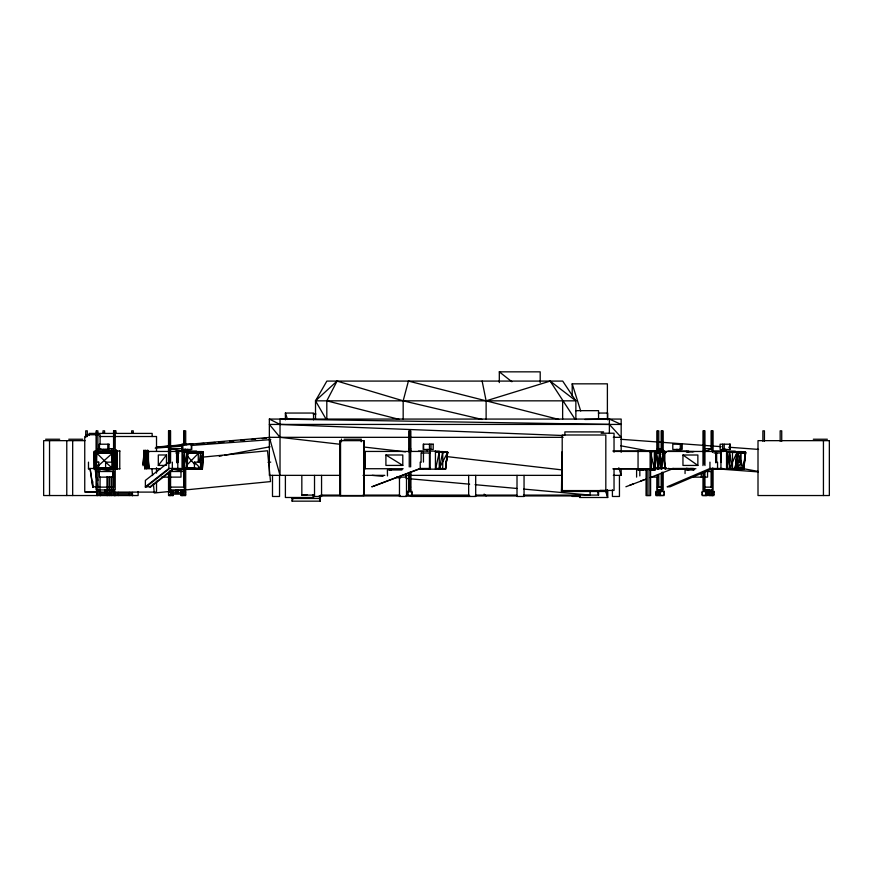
<?xml version="1.0" encoding="UTF-8"?>
<svg xmlns="http://www.w3.org/2000/svg" width="873" height="873" viewBox="0 0 873 873"><rect width="100%" height="100%" fill="white"/><g stroke="black" fill="none" stroke-linecap="round" stroke-linejoin="round"><path stroke-width="1.31" d="M688.513 469.99L688.513 468.626M115.203 494.151L115.203 495.558L115.214 494.151L132.412 494.151L132.423 495.558L132.412 494.151M129.291 495.558L129.291 492.394M115.891 450.37L115.782 468.485L116.764 468.485L116.655 450.37L115.891 450.37L116 468.845L116.436 450.37L116.327 468.845L116.327 468.277M115.138 469.194L94.306 469.194L94.306 451.123L117.211 451.254L116.938 468.845L116.938 451.254M116.655 450.37L116.546 468.845L116.447 450.73M200.714 452.64L202.765 452.989L202.361 469.172L175.899 469.172M106.659 489.949L106.582 492.765L106.506 489.949M116 468.485L115.934 451.974M116.546 468.277L116.011 468.485L116.109 450.37L116.229 468.277M105.753 462.112L96.663 453.011L95.768 468.485L95.714 452.301L94.666 468.485L112.933 469.194L113.272 451.603L94.546 452.301L94.666 469.194L113.272 468.485L113.272 451.603M112.573 467.786L95.364 468.485L95.714 467.786L112.573 467.786L112.224 468.485L112.813 452.301L94.546 452.301L94.742 459.045M409.121 451.439L409.241 448.624M143.063 464.654L144.121 450.348L145.06 468.823M143.085 465.756L144.121 450.915L144.994 468.452M143.434 464.403L144.1 450.348M144.798 468.823L145.736 450.348L146.98 468.823L145.758 450.915M146.719 468.823L147.657 450.348L148.847 467.186M97.132 491.357L97.056 492.765L114.243 492.765L114.319 491.357L114.243 495.58L114.243 494.173L97.056 494.173L97.132 495.58L97.056 491.357L100.417 491.357L100.417 492.765M97.285 494.173L97.209 495.58L97.285 491.357L97.285 492.765M100.177 492.765L100.253 491.357M100.417 494.173L100.33 495.58L100.417 491.357M111.122 492.765L111.198 491.357L114.472 491.357L114.472 492.765M114.472 494.173L114.396 495.58L114.472 491.357M199.284 451.581L203.376 452.279L202.361 469.172L183.286 468.463L186.353 469.172L187.379 452.279L183.286 451.581L203.376 452.279L202.361 468.463L183.09 468.463M186.353 469.172L187.379 452.279L203.376 452.279L187.379 452.989L186.964 468.463L187.99 452.989L187.313 455.444M186.451 467.863L201.739 468.463L202.765 452.989L187.946 452.432M562.037 451.799L561.481 491.477L605.807 491.477M561.481 491.477L561.808 486.414M114.81 460.224L115.269 455.008L114.341 455.008M656.343 450.937L654.466 468.485L656.07 450.73M656.234 450.37L658.089 468.845L659.999 450.73L661.625 468.845L659.726 450.37M663.447 450.37L661.472 468.845L663.065 450.73L663.753 450.73M663.251 453.273L663.6 450.37M729.577 451.603L737.03 452.301L729.577 468.485L743.763 469.194L745.618 452.301L737.03 452.301L735.164 469.194L729.577 468.485L729.577 451.603L745.618 452.301L743.763 469.194L714.103 469.194M729.108 452.301L727.285 452.301L727.285 468.485L743.763 468.485L735.164 469.194L737.03 452.301M735.503 468.485L737.358 453.011L736.212 455.28M735.317 468.07L743.425 468.485L745.291 453.011L740.326 452.541M445.426 469.172L447.685 452.279L445.426 469.172L447.533 452.279L445.612 467.175M735.164 468.485L737.358 453.011M735.197 467.786L743.425 468.485L745.618 453.011L737.03 453.011L745.618 452.301L738.165 451.603M199.24 462.013L200.594 452.989L200.594 468.463L194.439 462.133L200.594 462.133M146.02 450.348L145.082 468.823L143.838 450.348M147.941 450.348L147.002 468.823M439.239 468.463L447.685 452.279L439.097 451.581L442.764 451.581L439.25 469.172L439.25 451.581M435.714 468.463L439.239 452.279L435.714 452.279M738.198 465.909L737.62 468.485L737.62 453.011L736.506 455.39M739.049 462.035L741.057 453.011L741.057 468.485M183.919 465.975L187.379 452.279M200.037 462.832L202.765 452.989M146.915 468.452L145.758 450.348M658.133 468.845L659.835 450.37M665.237 468.845L665.39 468.277L665.346 468.845M668.849 468.485L668.696 468.277M320.271 495.711L320.271 501.157L292.128 501.157L292.979 498.603M662.094 451.254L650.123 451.254L654.521 468.845L655.525 466.498M169.919 495.558L170.606 494.151L182.25 494.151L182.25 492.743L170.606 492.743L169.919 491.335M172.658 495.558L173.345 494.151M182.25 495.558L182.926 494.151L185.665 494.151L184.989 495.558M168.554 492.743L169.242 491.335M180.886 492.743L181.562 491.335M94.666 469.194L95.015 468.485L96.456 478.339M326.808 419.105L326.808 400.838L337.076 381.086L403.173 400.838L482.169 419.476M737.761 468.485L741.057 462.155L737.761 462.155M315.513 419.105L315.513 400.838L326.862 381.086L562.703 381.086L575.864 400.838L575.864 419.105M95.015 451.603L94.546 452.301L112.813 453.011L94.546 453.011M158.308 465.418L166.481 454.986L158.308 454.986L158.308 465.418L165.128 465.418M704.598 495.58L705.842 494.173L711.222 494.173L711.222 492.765L705.842 492.765L704.598 491.357M706.071 495.58L707.316 494.173M711.222 495.58L712.455 494.173L713.928 494.173L712.684 495.58M702.11 492.765L703.365 491.357M708.734 492.765L709.978 491.357M662.76 495.558L664.135 494.151M657.249 491.335L655.874 492.743L658.002 491.335M659.279 492.743L660.643 491.335M661.407 491.335L660.032 492.743L658.002 492.743L658.002 494.151L660.032 494.151L661.407 495.558M186.516 465.462L198.302 453.425M410.648 495.558L411.925 494.151M407.833 492.743L409.121 491.335M407.735 492.743L409.251 491.335M326.142 419.258L315.513 400.838L337.076 381.086M114.232 469.194L114.232 451.603L94.36 451.603L94.557 469.194L96.521 467.437M98.496 465.669L114.232 451.603L114.036 469.194L114.036 451.603M173.541 468.463L150.069 486.763L145.376 486.763L168.849 468.463L180.929 468.463M150.069 487.461L173.541 469.172M657.413 451.439L661.221 448.624M148.956 451.952L146.293 451.952L146.293 468.277L148.65 467.022M144.711 467.153L148.235 465.374M712.859 468.485L670.049 486.785L667.147 486.785L709.945 468.485L722.888 468.485M629.608 485.312L633.329 483.871M640.76 480.979L644.47 479.539M646.326 479.059L625.897 486.763M650.036 477.618L673.563 468.463M704.937 451.461L712.335 448.646L712.335 451.461M373.579 486.283L420.797 468.463M403.173 419.105L403.173 400.838L408.411 381.086L486.119 400.838L550.154 381.086L575.864 400.838L315.513 400.838M172.385 470.984L169.886 471.496L184.334 471.496L173.061 469.194M219.287 456.252L221.96 455.75M224.634 455.248L270.052 446.78M111.046 449.115L113.665 448.646L108.35 448.646M97.94 471.518L100.57 471.049M202.623 457.136L267.509 450.774L270.532 481.59L154.281 492.994L153.364 483.609M301.829 475.512L301.829 495.1L307.241 494.609M156.322 447.041L182.053 444.859M186.124 444.51L270.084 437.373M156.442 447.238L172.723 445.917M175.44 445.688L182.228 445.143M186.298 444.815L193.086 444.259M197.156 443.931L203.944 443.375M208.014 443.048L214.802 442.491M218.872 442.164L224.306 441.727M229.73 441.28L233.8 440.952M240.588 440.407L244.658 440.068M251.446 439.523L255.527 439.184M262.304 438.639L266.385 438.311M155.198 448.122L182.446 446.114M191.209 445.47L270.805 439.632M268.044 462.341L270.75 462.133M95.364 468.485L95.244 453.011L104.574 452.629M584.888 419.476L609.387 419.073L621.172 424.431L269.353 424.431L280.026 437.329L339.411 444.193M499.312 382.581L499.312 371.843L540.201 371.843L540.201 382.581M572.208 396.047L572.208 383.836L607.39 383.836L607.39 419.105M575.776 410.659L598.562 410.659L598.562 418.833M285.395 419.858L285.395 413.049L313.549 413.049L313.549 419.858M598.321 413.06L607.706 413.06L607.706 419.869M313.276 414.031L315.95 414.031M339.903 475.359L269.353 475.359L269.353 419.073L621.172 419.073L621.172 452.279M113.577 452.083L113.577 430.858L115.956 430.836L115.956 433.128M603.592 431.895L564.886 431.895L564.886 434.994M601.126 433.226L614.035 433.226L614.035 452.29M86.034 434.743L100.1 434.743L100.1 444.27M87.453 436.511L84.746 436.511L84.746 492.099L96.936 492.099M99.642 436.511L156.518 436.511L156.518 451.428M563.107 437.329L269.353 437.329L280.026 475.359L280.026 419.073L609.387 424.431L621.172 437.329L613.315 437.329M45.625 439.239L59.691 439.239M68.738 439.239L82.815 439.239M344.071 439.239L360.418 439.239M813.309 439.239L827.375 439.239M85.03 440.658L43.65 440.658L43.65 495.537L138.12 495.537L138.12 491.521M100.57 448.646L97.863 448.646L103.112 449.584M169.886 448.624L182.413 448.624M409.121 448.624L410.637 448.624M657.413 448.624L661.308 448.624M704.937 448.646L712.335 448.646M723.117 449.399L725.921 449.399L725.921 451.101L723.117 451.101L723.215 449.399M147.657 450.915L148.836 468.452M114.985 451.035L119.928 451.035M175.91 451.101L196.6 451.101M418.407 451.101L439.119 451.101M612.824 451.035L658.613 450.992M659.879 450.937L661.319 468.485L662.007 468.485M663.644 450.937L664.822 468.485L665.51 468.485M667.954 451.101L688.688 451.101M714.103 451.123L735.273 451.123M96.968 451.461L103.68 451.461M105.731 451.461L116.284 451.461L116.284 468.746L96.968 468.746M190.696 451.439L148.454 451.439L148.454 468.725L160.512 468.725M365.187 451.439L423.449 451.439M614.734 451.439L723.728 451.461M201.827 451.581L182.893 451.581L182.893 469.172L184.596 451.581L184.596 469.172M685.971 451.581L694.166 451.581M729.37 469.194L729.37 451.603L741.723 451.603M665.946 468.299L660.152 468.299L660.152 451.974L665.946 451.974M144.863 452.356L147.526 452.356M654.477 460.071L654.477 452.378L666.328 452.378M175.899 452.989L179.052 452.989M186.658 452.989L203.376 452.989M421.528 452.989L430.116 452.989M714.103 453.011L721.218 453.011L721.218 462.45M385.91 454.986L402.791 454.986L402.791 465.418L385.91 465.418L385.91 454.986L402.791 465.418M682.959 455.008L697.865 455.008L697.865 465.44L682.959 465.44L682.959 455.008L697.865 465.44M105.611 468.485L105.611 462.155L112.628 462.155M114.341 465.44L115.269 465.44L115.269 455.008M144.863 467.742L148.847 467.742M186.582 467.764L194.646 467.764M666.328 467.764L654.477 467.764L654.477 462.635M146.293 468.277L149.021 468.277M657.936 468.277L656.223 450.937M88.479 468.485L113.272 468.485M365.078 468.452L363.648 451.974M430.509 468.463L420.219 468.463L371.723 486.763L372.313 486.763M435.583 468.463L442.753 468.463M672.079 468.485L682.784 468.463M683.09 468.463L693.817 468.463M173.061 468.681L190.696 468.725M365.187 468.725L403.162 468.725M420.622 468.725L423.449 468.725M614.734 468.725L646.98 468.725M649.523 468.725L655.154 468.605L655.154 469.969L649.326 469.947M695.89 468.746L664.833 468.746L664.833 451.461M711.571 468.746L723.728 468.746M114.254 468.845L119.928 468.845M612.824 468.845L662.094 468.845M420.022 469.172L442.764 469.172L442.764 451.581M672.221 469.172L694.166 469.172M646.784 469.947L636.603 469.947L636.603 477.116M694.046 469.969L685.065 469.969L685.065 473.559M97.863 471.518L113.665 471.518L97.863 468.703M706.17 471.518L712.335 471.518L712.335 468.703M363.048 475.359L384.818 475.359M405.236 475.359L561.743 475.359M613.315 475.359L621.172 475.359L621.172 468.572M161.68 477.116L180.984 477.116L180.984 471.147M396.56 477.116L405.847 477.116L405.749 474.726M650.603 477.116L657.642 477.116L657.642 474.726M113.686 477.138L99.326 477.138L99.326 471.169M691.351 477.138L707.556 477.138L707.556 471.169M96.543 486.785L92.811 486.785L90.126 468.485M169.897 487.112L184.334 487.112M409.121 487.112L410.648 487.112M657.424 487.112L661.319 487.112M97.874 487.134L113.654 487.134M704.947 487.134L712.335 487.134M410.659 489.928L409.11 489.928L409.121 473.613M599.958 490.44L614.035 490.44L614.035 468.637M606.277 490.582L562.201 490.582L562.201 434.994L605.818 434.994L605.818 490.582M407.702 491.335L412.056 491.335L411.947 495.558M86.034 491.946L96.979 491.946M99.969 491.946L100.1 476.964M99.642 492.099L107.772 492.099M114.538 492.099L156.518 492.099L156.518 481.252M115.203 492.743L132.412 492.743M411.925 492.743L410.626 491.335M407.702 494.151L409.251 495.558M301.829 495.1L314.062 495.1M320.86 495.1L339.903 495.1M363.015 495.1L399.736 495.1M411.969 495.1L469.085 495.1M475.883 495.1L516.674 495.1M523.473 495.1L598.562 495.089L598.562 491.008M412.056 495.558L407.702 495.558L407.833 491.335M320.533 495.929L400.445 495.929M405.89 495.929L469.794 495.929M475.239 495.929L516.991 495.929M523.702 495.929L575.864 495.929M411.325 496.431L475.698 496.475L475.698 475.403M572.208 496.421L580.327 496.421M313.549 494.762L313.549 497.49L285.395 497.49L285.395 475.698M607.706 490.681L607.706 497.49L579.563 497.49L579.563 494.773M291.822 498.472L319.976 498.472L319.976 495.744M563.107 435.518L280.026 424.431L269.353 419.073M186.353 468.463L202.361 469.172L199.284 468.463M732.469 452.421L735.033 452.541M737.598 452.661L745.291 453.011M689.997 451.788L686.211 451.581L688.546 451.778M694.133 468.997L686.211 468.463L692.354 469.172L692.354 468.463M620.987 439.305L721.153 446.66M728.715 447.216L758.55 449.409M712.161 468.506L758.266 471.9M439.097 451.581L447.685 452.279M441.651 452.487L444.062 452.683M690.63 451.581L692.976 451.778M372.204 475.359L383.029 476.342M396.56 477.575L400.631 477.935M406.043 478.426L469.652 484.188M475.065 484.679L517.023 488.476M523.789 489.087L590.104 495.1L590.104 491.183M690.63 468.463L693.097 468.746M363.714 446.998L405.563 451.832M446.048 456.503L562.136 469.914M738.165 468.485L743.763 469.194M105.731 450.053L113.588 451.461M620.725 445.787L652.786 451.767M742.29 468.463L758.321 471.453M170.562 448.624L184.334 451.439M198.673 467.764L201.739 468.463M482.136 381.086L486.119 400.838L558.687 419.4M326.808 400.838L399.223 419.4M654.477 452.378L660.959 454.167M660.152 451.974L665.335 453.491M499.312 371.843L511.894 381.763M105.611 462.155L112.628 468.485L112.628 462.035M484.111 494.107L486.119 495.929M659.279 494.151L660.643 495.558M658.002 495.558L655.874 494.151L657.249 495.558M662.76 491.335L664.135 492.743M708.734 494.173L709.978 495.58M702.11 494.173L703.365 495.58M712.684 491.357L713.928 492.765L712.455 492.765L711.222 491.357M706.071 491.357L707.316 492.765M187.269 455.892L194.886 464.6M550.154 381.086L575.121 419.324M658.1 468.485L657.936 468.845M735.524 463.323L738.613 469.194M180.886 494.151L181.562 495.558M168.554 494.151L169.242 495.558M184.989 491.335L185.665 492.743L182.926 492.743L182.25 491.335M172.658 491.335L173.345 492.743M743.425 468.485L737.838 452.301L737.947 468.485M605.567 491.095L607.706 497.49M597.274 491.259L598.562 495.089M319.125 495.908L319.976 498.472M319.42 498.603L320.271 501.157M285.395 413.049L287.533 419.444M312.687 494.926L313.549 497.49M663.229 450.37L664.964 468.485M572.208 383.836L580.709 411.008M618.815 467.753L621.172 475.359M445.426 468.463L445.579 469.172L439.097 468.463L445.579 469.172L445.579 468.463M729.37 451.603L732.469 469.194L732.469 451.603M147.679 450.348L148.628 468.452M727.285 452.301L729.392 464.752M96.074 468.692L96.456 471.3M97.405 477.837L97.798 480.456M97.405 484.166L97.798 487.483M90.126 469.194L92.811 487.483L92.811 481.623M363.659 453.611L365.198 468.452M151.913 468.877L152.579 475.578M663.491 450.73L665.106 468.485M96.445 460.398L95.965 452.301L95.965 468.485M111.122 494.173L111.198 495.58L111.1 476.865M100.177 494.173L100.253 495.58M410.517 448.624L410.637 451.439M112.126 462.035L112.126 453.011L112.279 458.38M95.244 453.011L95.714 467.786M361.226 439.086L361.258 441.771M341.452 439.086L341.485 441.771M112.813 452.301L112.933 469.194L112.933 468.485M112.115 453.011L112.224 468.485M659.115 489.928L659.137 492.743M409.175 489.928L409.175 491.805L409.251 472.348M823.435 440.658L823.435 495.537M781.728 441.236L781.728 430.836L780.167 430.836L780.167 441.236M764.432 441.236L764.442 430.836L762.882 430.836L762.882 441.236M729.73 444.215L729.73 449.486M726.543 451.123L726.543 469.194M725.365 449.399L725.365 451.101M724.928 449.399L724.928 451.101M724.219 444.215L724.219 449.486M722.658 444.215L722.658 449.486M720.945 451.123L720.945 469.194M717.551 462.155L717.551 469.194M716.657 453.011L716.657 462.45M716.155 452.792L716.155 462.101M715.849 451.974L715.849 462.854M713.077 452.083L713.077 430.858L711.102 430.858L711.102 449.377M713.077 468.31L713.077 489.949L702.983 489.949L702.983 472.369M712.335 430.858L712.335 452.083M712.335 468.244L712.335 489.949M712.455 491.357L712.455 495.58M711.833 430.858L711.833 449.377M711.833 471.016L711.833 487.243M711.102 470.94L711.102 487.243M709.945 462.155L709.945 469.194M709.007 489.949L709.007 492.765M708.276 489.949L708.276 492.765M707.043 489.949L707.043 492.765M705.842 491.357L705.842 495.58M704.947 465.538L704.947 430.858L702.983 430.858L702.983 465.604M704.947 472.293L704.947 489.949M704.216 430.858L704.216 464.25M704.216 472.369L704.216 489.949M701.281 473.559L701.281 477.138M693.511 468.626L693.511 469.99M693.271 468.626L693.271 469.99M688.753 468.626L688.753 469.99M687.269 468.626L687.269 469.99M681.693 444.193L681.693 449.464M680.296 444.193L680.296 449.464M679.783 449.377L679.783 451.079M679.543 449.377L679.543 451.079M677.066 449.377L677.066 451.079M676.848 449.377L676.848 451.079M662.956 452.061L662.956 430.836L661.221 430.836L661.221 452.061M662.956 472.348L662.956 489.928L657.053 489.928L657.053 477.76M662.585 430.836L662.585 452.061M662.585 472.271L662.585 489.928M661.603 430.836L661.603 452.061M661.603 472.348L661.603 489.928M661.221 473.613L661.221 489.928M660.872 489.928L660.872 491.805M660.501 489.928L660.501 491.805M660.032 491.335L660.032 495.558M659.519 489.928L659.519 492.743M659.279 491.335L659.279 495.558M658.788 449.355L658.788 430.836L657.053 430.836L657.053 452.061M658.788 474.967L658.788 487.221M657.424 430.836L657.424 452.061M657.424 474.967L657.424 489.928M656.627 491.335L656.627 495.558M655.023 468.605L655.023 469.969M654.521 451.254L654.521 468.845M653.79 468.605L653.79 469.969M653.659 468.605L653.659 469.969M652.066 468.605L652.066 469.969M651.945 468.605L651.945 469.969M651.465 450.992L651.465 468.845M650.701 468.605L650.701 469.969M650.581 468.605L650.614 495.58L646.042 495.58L646.096 468.845M650.123 451.254L650.123 468.845M649.021 468.845L649.021 495.58M647.133 468.845L647.133 495.58M643.587 468.605L643.456 469.969M642.222 468.605L642.222 469.969M642.091 468.605L642.091 469.969M640.498 468.605L640.498 469.969M640.378 468.605L640.378 469.969M639.822 469.947L639.822 475.927M639.134 468.605L639.134 469.969M639.014 468.605L639.014 469.969M638.054 450.992L638.054 468.845M619.448 475.403L619.448 496.475L612.41 496.475L612.41 489.884M609.387 419.073L609.387 433.466M607.39 489.644L607.39 496.421M562.638 400.838L562.638 419.105M524.051 475.403L524.051 496.475L517.012 496.475L517.012 475.403M486.119 400.838L486.119 419.105M468.659 475.403L468.659 496.475M435.441 451.101L435.441 469.172M431 444.193L431 449.464M430.116 469.172L430.029 449.377M429.712 449.377L429.712 451.079M429.461 444.193L429.461 449.464M429.472 452.989L429.44 469.172M427.192 449.377L427.312 451.079M423.623 444.193L423.623 449.464M423.449 452.771L423.449 462.079M421.081 452.989L421.081 462.428M420.219 462.133L420.219 469.172M410.659 466.935L410.659 430.836L409.11 430.836L409.121 452.061M410.648 489.928L410.648 472.271L410.594 491.805M410.528 430.836L410.528 452.061M409.241 430.836L409.251 466.935M406.502 475.403L406.502 496.475L399.463 496.475L399.463 476.713M401.776 468.605L401.875 469.969L387.383 469.947L387.481 475.927M389.958 468.605L389.947 469.969M389.86 468.605L389.86 469.969M365.307 451.439L365.307 468.725M364.15 452.705L364.15 440.658L339.783 440.658L339.783 495.537L364.15 495.537L364.15 467.426M363.67 440.658L363.67 495.537M340.546 440.658L340.546 495.537M321.559 475.403L321.559 496.475L314.52 496.475L314.52 475.403M292.128 498.428L292.128 501.157M279.535 475.403L279.535 496.475L272.496 496.475L272.496 475.403M198.28 452.989L198.28 462.013M194.439 462.133L194.439 468.463M191.329 444.193L191.329 449.464M187.826 449.377L187.826 451.079M187.717 449.377L187.717 451.079M186.92 463.399L186.92 468.463M186.036 449.377L186.036 451.079M185.698 445.295L185.698 430.836L183.657 430.836L183.657 445.295M185.698 468.288L185.698 489.928L168.533 489.928L168.533 472.348M185.6 449.377L185.6 451.079M185.327 449.377L185.327 451.079M185 449.377L185 451.079M184.334 430.836L184.334 445.295M184.334 449.322L184.334 452.061M184.334 468.212L184.334 489.928M183.657 470.918L183.657 487.221M182.926 491.335L182.926 495.558M182.839 444.193L182.839 449.464M182.042 451.101L182.042 469.172M178.092 452.989L178.092 462.428M178.136 489.928L178.136 492.743M177.797 451.101L177.797 469.172M176.837 453.316L176.837 462.832M176.761 489.928L176.761 492.743M176.597 452.771L176.597 462.079M176.095 489.928L176.095 492.743M172.319 462.133L172.319 469.172M170.573 462.876L170.573 430.836L168.533 430.836L168.533 462.876M170.573 470.918L170.573 489.928M170.606 491.335L170.606 495.558M169.897 430.836L169.897 462.876M169.897 470.918L169.897 487.221M169.209 430.836L169.209 462.876M169.209 472.348L169.209 489.928M166.481 454.986L166.481 465.418M156.518 467.699L156.518 473.122M152.153 436.511L152.153 433.412L89.122 433.412L89.122 435.474M133.242 433.128L133.231 430.836L131.681 430.836L131.681 433.128M132.412 492.394L132.423 495.558M119.765 450.992L119.765 468.845M118.335 492.743L118.346 495.558L118.335 492.394M117.211 451.254L117.211 468.845M116.676 450.992L116.676 468.845M115.214 430.858L115.214 489.949L96.325 489.949L96.325 468.31M115.214 492.394L115.203 495.558M113.654 430.858L113.654 449.377M113.654 470.94L113.654 487.243M113.577 468.244L113.577 489.949M112.672 471.169L112.672 477.138M112.039 476.865L112.039 491.564M109.365 476.865L109.365 495.58M107.805 444.215L107.805 449.486M107.728 476.865L107.728 495.58M106.975 476.865L106.975 495.58M106.135 449.399L106.135 451.101M105.022 489.949L104.946 492.765M104.574 433.128L104.574 430.836L103.014 430.836L103.014 433.128M103.712 449.399L103.712 451.101M100.177 491.357L100.177 495.58M99.489 444.215L99.489 449.486M97.874 452.083L97.874 430.858L96.325 430.858L96.325 452.083M97.874 468.244L97.874 489.949M96.663 453.011L96.663 462.035M96.401 430.858L96.401 452.083M96.401 468.31L96.401 489.949M94.557 451.603L94.557 469.194M94.36 451.603L94.36 469.194M88.479 462.155L88.479 469.194M87.289 435.834L87.289 430.836L85.729 430.836L85.729 437.187M72.677 440.658L72.677 495.537M66.774 440.658L66.774 495.537M49.532 440.658L49.532 495.537M391.268 468.605L391.268 469.969L391.257 468.605M391.366 468.605L391.366 469.969L391.355 468.605M168.849 462.133L145.376 480.423L145.376 487.461L168.849 469.172L168.849 462.133M829.35 440.658L758.004 440.658L758.004 495.537L829.35 495.537L829.35 440.658M191.776 444.193L181.726 444.193L181.726 449.464L191.776 449.464L191.776 444.193M433.204 444.193L423.219 444.193L423.219 449.464L433.204 449.464L433.204 444.193M681.857 444.193L672.788 444.193L672.821 449.464L681.857 449.464L681.857 444.193M108.994 444.215L99.151 444.215L99.151 449.486L108.994 449.486L108.994 444.215M730.199 444.215L720.105 444.215L720.105 449.486L730.199 449.486L730.199 444.215M106.277 449.399L103.407 449.399L103.407 451.101L106.277 451.101L106.277 449.399M98.736 462.155L95.768 462.155L98.736 468.485L98.736 462.155M173.345 491.335L168.554 491.335L168.554 495.558L173.345 495.558L173.345 491.335M185.665 491.335L180.886 491.335L180.886 495.558L185.665 495.558L185.665 491.335M664.135 491.335L655.874 491.335L655.874 495.558L664.135 495.558L664.135 491.335M707.316 491.357L702.11 491.357L702.11 495.58L707.316 495.58L707.316 491.357M713.928 491.357L708.734 491.357L708.734 495.58L713.928 495.58L713.928 491.357"/></g></svg>
